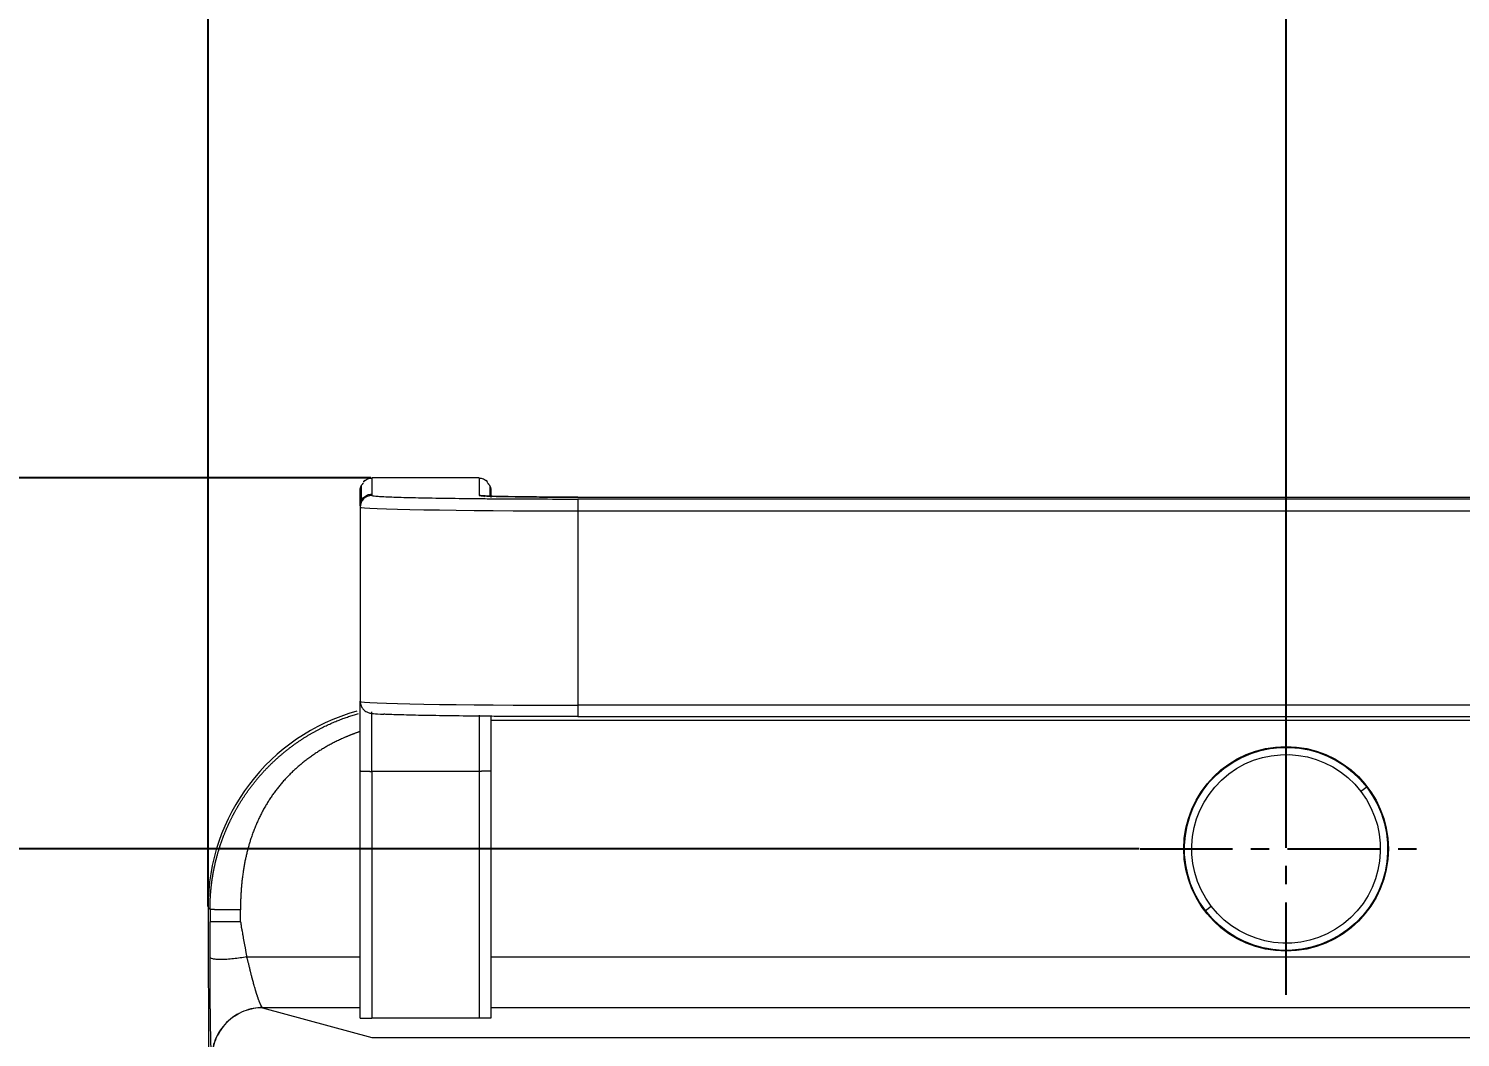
# Model space of a CAD drawing. Header units: millimetres. Extents: x 11618 to 13994, y -5897 to -2537.
# Drawn here: x 12061.7 to 12160.3, y -4691.2 to -4621.7 of the extents above; entities that cross this region are included whole.
import ezdxf

# ---------------------------------------------------------------- set-up
doc = ezdxf.new("R2010")
doc.units = ezdxf.units.MM
doc.linetypes.add('CENTERX2', pattern=[101.6, 63.5, -12.7, 12.7, -12.7])
doc.layers.add('CENTER', color=1, linetype='CENTERX2')
doc.layers.add('DIM', color=3, linetype='Continuous', lineweight=13)
doc.styles.get("Standard").update_dxf_attribs({"font": 'arial.ttf'})
doc.dimstyles.get("Standard").update_dxf_attribs({"dimtxt": 0.18, "dimasz": 0.18, "dimexe": 0.18, "dimexo": 0.0625, "dimgap": 0.09, "dimtad": 0, "dimtih": 1, "dimtoh": 1, "dimdec": 1, "dimdsep": 46, "dimtxsty": 'Standard', "dimcen": 0.09, "dimadec": 0, "dimazin": 0, "dimtfac": 1, "dimtdec": 1, "dimtofl": 0, "dimtmove": 0, "dimatfit": 3, "dimfxl": 1, "dimtolj": 1, "dimtzin": 0, "dimarcsym": 0})

# ---------------------------------------------------------------- blocks, each defined once
blk = doc.blocks.new('*D8')
at = {"layer": 'Defpoints', "color": 0, "transparency": 16777216}
for p in [(12588.605, -4523.682), (12074.032, -4682.274), (12588.605, -4682.274)]:
    blk.add_point(p, dxfattribs=at)
at = {"layer": 'DIM', "color": 0, "lineweight": -2, "transparency": 16777216}
for p, q in [((12074.032, -4682.212), (12074.032, -4523.502)), ((12588.605, -4682.212), (12588.605, -4523.502)), ((12092.032, -4523.682), (12257.188, -4523.682)), ((12570.605, -4523.682), (12306.884, -4523.682))]:
    blk.add_line(p, q, dxfattribs=at)
at = {"layer": 'DIM', "color": 0, "transparency": 16777216}
for points in [[(12092.032, -4520.682), (12092.032, -4526.682), (12074.032, -4523.682)], [(12570.605, -4520.682), (12570.605, -4526.682), (12588.605, -4523.682)]]:
    blk.add_solid(points, dxfattribs=at)
at = {"layer": 'DIM', "color": 0, "transparency": 16777216, "insert": (12282.036, -4523.682), "char_height": 18, "attachment_point": 5}
blk.add_mtext('\\A1;514', dxfattribs=at)
blk = doc.blocks.new('*D9')
at = {"layer": 'Defpoints', "color": 0, "transparency": 16777216}
for p in [(12074.032, -4580.017), (12074.032, -4678.241), (12148.318, -4678.241)]:
    blk.add_point(p, dxfattribs=at)
at = {"layer": 'DIM', "color": 0, "lineweight": -2, "transparency": 16777216}
for p, q in [((12074.032, -4580.017), (12056.032, -4580.017)), ((12074.032, -4678.179), (12074.032, -4579.837)), ((12130.318, -4580.017), (12092.032, -4580.017)), ((12148.318, -4678.179), (12148.318, -4579.837))]:
    blk.add_line(p, q, dxfattribs=at)
at = {"layer": 'DIM', "color": 0, "transparency": 16777216}
for points in [[(12092.032, -4577.017), (12092.032, -4583.017), (12074.032, -4580.017)], [(12130.318, -4577.017), (12130.318, -4583.017), (12148.318, -4580.017)]]:
    blk.add_solid(points, dxfattribs=at)
at = {"layer": 'DIM', "color": 0, "transparency": 16777216, "insert": (12027.66, -4580.017), "char_height": 18, "attachment_point": 5}
blk.add_mtext('\\A1;74.5', dxfattribs=at)
blk = doc.blocks.new('*D10')
at = {"layer": 'Defpoints', "color": 0, "transparency": 16777216}
for p in [(12514.318, -4580.017), (12148.318, -4678.241), (12514.318, -4678.241)]:
    blk.add_point(p, dxfattribs=at)
at = {"layer": 'DIM', "color": 0, "lineweight": -2, "transparency": 16777216}
for p, q in [((12148.318, -4678.179), (12148.318, -4579.837)), ((12166.318, -4580.017), (12256.075, -4580.017)), ((12496.318, -4580.017), (12305.819, -4580.017)), ((12514.318, -4678.179), (12514.318, -4579.837))]:
    blk.add_line(p, q, dxfattribs=at)
at = {"layer": 'DIM', "color": 0, "transparency": 16777216}
for points in [[(12166.318, -4577.017), (12166.318, -4583.017), (12148.318, -4580.017)], [(12496.318, -4577.017), (12496.318, -4583.017), (12514.318, -4580.017)]]:
    blk.add_solid(points, dxfattribs=at)
at = {"layer": 'DIM', "color": 0, "transparency": 16777216, "insert": (12280.947, -4580.017), "char_height": 18, "attachment_point": 5}
blk.add_mtext('\\A1;366', dxfattribs=at)
blk = doc.blocks.new('*D13')
at = {"layer": 'Defpoints', "color": 0, "transparency": 16777216}
for p in [(12138.268, -4678.241), (12022.827, -4821.241), (12138.268, -4821.241)]:
    blk.add_point(p, dxfattribs=at)
at = {"layer": 'DIM', "color": 0, "lineweight": -2, "transparency": 16777216}
for p, q in [((12138.206, -4678.241), (12022.647, -4678.241)), ((12022.827, -4696.241), (12022.827, -4735.545)), ((12022.827, -4803.241), (12022.827, -4763.938)), ((12138.206, -4821.241), (12022.647, -4821.241))]:
    blk.add_line(p, q, dxfattribs=at)
at = {"layer": 'DIM', "color": 0, "transparency": 16777216}
for points in [[(12019.827, -4696.241), (12025.827, -4696.241), (12022.827, -4678.241)], [(12019.827, -4803.241), (12025.827, -4803.241), (12022.827, -4821.241)]]:
    blk.add_solid(points, dxfattribs=at)
at = {"layer": 'DIM', "color": 0, "transparency": 16777216, "insert": (12022.827, -4749.741), "char_height": 18, "attachment_point": 5}
blk.add_mtext('\\A1;143', dxfattribs=at)
blk = doc.blocks.new('*D36')
at = {"layer": 'Defpoints', "color": 0, "transparency": 16777216}
for p in [(12085.318, -4652.66), (11956.753, -4831.241), (12099.352, -4831.241)]:
    blk.add_point(p, dxfattribs=at)
at = {"layer": 'DIM', "color": 0, "lineweight": -2, "transparency": 16777216}
for p, q in [((12085.256, -4652.66), (11956.573, -4652.66)), ((11956.753, -4670.66), (11956.753, -4727.76)), ((11956.753, -4813.241), (11956.753, -4756.141)), ((12099.29, -4831.241), (11956.573, -4831.241))]:
    blk.add_line(p, q, dxfattribs=at)
at = {"layer": 'DIM', "color": 0, "transparency": 16777216}
for points in [[(11953.753, -4670.66), (11959.753, -4670.66), (11956.753, -4652.66)], [(11953.753, -4813.241), (11959.753, -4813.241), (11956.753, -4831.241)]]:
    blk.add_solid(points, dxfattribs=at)
at = {"layer": 'DIM', "color": 0, "transparency": 16777216, "insert": (11956.753, -4741.95), "char_height": 18, "attachment_point": 5}
blk.add_mtext('\\A1;178.5', dxfattribs=at)

msp = doc.modelspace()

# ---------------------------------------------------------------- linework, layer by layer
at = {"linetype": 'Continuous', "lineweight": 18}
for p, q in [((12092.718, -4652.66), (12085.318, -4652.66)), ((12084.518, -4654.596), (12084.518, -4654.683)), ((12084.518, -4654.683), (12084.518, -4668.081)), ((12099.518, -4654.002), (12563.518, -4654.002)), ((12099.518, -4669.128), (12563.518, -4669.128)), ((12074.032, -4682.274), (12074.353, -4809.732)), ((12092.718, -4689.916), (12085.318, -4689.916)), ((12085.311, -4691.231), (12577.326, -4691.231))]:
    msp.add_line(p, q, dxfattribs=at)
at = {"linetype": 'Continuous', "lineweight": 13}
for p, q in [((12085.318, -4653.796), (12085.318, -4653.883)), ((12092.718, -4653.796), (12092.718, -4653.883)), ((12563.518, -4654.131), (12099.518, -4654.131)), ((12099.518, -4654.131), (12099.518, -4654.945)), ((12099.518, -4654.945), (12099.518, -4668.343)), ((12099.518, -4654.945), (12563.518, -4654.945)), ((12099.518, -4668.343), (12099.518, -4669.129)), ((12563.518, -4668.343), (12099.518, -4668.343)), ((12320.324, -4669.398), (12093.519, -4669.398)), ((12153.876, -4673.985), (12153.479, -4674.289)), ((12074.169, -4682.413), (12074.032, -4682.274)), ((12142.761, -4682.497), (12143.158, -4682.193)), ((12076.7, -4685.688), (12084.522, -4685.688)), ((12093.521, -4685.688), (12313.924, -4685.688)), ((12084.52, -4689.188), (12077.794, -4689.188)), ((12077.794, -4689.188), (12085.311, -4691.231)), ((12313.921, -4689.188), (12093.521, -4689.188))]:
    msp.add_line(p, q, dxfattribs=at)
at = {"linetype": 'Continuous', "lineweight": 18, "extrusion": (0, 0, -1)}
for radius, start, end in [(7, 322.55543, 142.55543), (7.05, 270, 90), (7.05, 90, 270), (7, 142.55543, 322.55543)]:
    msp.add_arc((-12148.318, -4678.241), radius, start, end, dxfattribs=at)
at = {"linetype": 'Continuous', "lineweight": 13, "extrusion": (0, 0, -1)}
for start, end in [(322.55543, 142.55543), (142.55543, 322.55543)]:
    msp.add_arc((-12148.318, -4678.241), 6.5, start, end, dxfattribs=at)
at = {"linetype": 'Continuous', "lineweight": 13}
for centre, major_axis, ratio, start_param, end_param in [((12085.318, -4654.683), (-0.8, 0), 0.999848, 4.712389, 6.283185), ((12099.518, -4654.683), (-15, 0), 0.017452, 0, 1.570796), ((12092.718, -4654.683), (0.8, 0), 0.999848, 1.080119, 1.570796), ((12099.518, -4653.883), (-6.8, 0), 0.017452, 0, 1.570796), ((12099.518, -4668.081), (15, 0), 0.017452, 3.141593, 4.712389)]:
    msp.add_ellipse(centre, major_axis=major_axis, ratio=ratio, start_param=start_param, end_param=end_param, dxfattribs=at)
at = {"linetype": 'Continuous', "lineweight": 18}
msp.add_ellipse((12088.034, -4682.243), major_axis=(9.863, -9.942), ratio=0.999698, start_param=2.630393, end_param=3.933367, dxfattribs=at)
for points, degree, knots in [([(12084.9, -4652.857), (12084.863, -4652.827), (12084.804, -4652.866), (12084.759, -4652.894), (12084.741, -4652.979)], 3, [0, 0, 0, 0, 0.56271, 1, 1, 1, 1]), ([(12085.318, -4652.709), (12085.214, -4652.71), (12085.063, -4652.74), (12084.873, -4652.841), (12084.789, -4652.911), (12084.749, -4652.952)], 3, [0, 0, 0, 0, 0.482443, 0.739098, 1, 1, 1, 1]), ([(12093.288, -4652.952), (12093.248, -4652.912), (12093.164, -4652.841), (12092.974, -4652.74), (12092.823, -4652.71), (12092.718, -4652.709)], 3, [0, 0, 0, 0, 0.2609, 0.517555, 1, 1, 1, 1]), ([(12093.296, -4652.98), (12093.278, -4652.894), (12093.233, -4652.866), (12093.174, -4652.827), (12093.138, -4652.857)], 3, [0, 0, 0, 0, 0.437656, 1, 1, 1, 1]), ([(12084.518, -4654.596), (12084.518, -4654.468), (12084.518, -4654.277), (12084.518, -4654.055), (12084.518, -4653.944), (12084.518, -4653.888), (12084.518, -4653.86), (12084.518, -4653.846), (12084.518, -4653.839), (12084.518, -4653.836), (12084.518, -4653.834), (12084.518, -4653.833), (12084.518, -4653.833), (12084.518, -4653.833), (12084.518, -4653.833), (12084.518, -4653.833), (12084.518, -4653.832), (12084.518, -4653.822), (12084.518, -4653.791), (12084.518, -4653.726), (12084.518, -4653.686), (12084.518, -4653.664), (12084.518, -4653.653), (12084.518, -4653.647), (12084.518, -4653.644), (12084.518, -4653.643), (12084.518, -4653.642), (12084.518, -4653.642), (12084.518, -4653.642), (12084.518, -4653.642), (12084.518, -4653.641), (12084.518, -4653.641), (12084.518, -4653.636), (12084.518, -4653.62), (12084.518, -4653.587), (12084.518, -4653.568), (12084.518, -4653.557), (12084.518, -4653.552), (12084.518, -4653.549), (12084.518, -4653.547), (12084.518, -4653.547), (12084.518, -4653.546), (12084.518, -4653.546), (12084.518, -4653.546), (12084.518, -4653.546), (12084.518, -4653.538), (12084.518, -4653.526), (12084.518, -4653.515), (12084.518, -4653.511)], 3, [0, 0, 0, 0, 0.35195, 0.527925, 0.615912, 0.659906, 0.681903, 0.692901, 0.698401, 0.70115, 0.702525, 0.703212, 0.703556, 0.703728, 0.703814, 0.703814, 0.7039, 0.7039, 0.791887, 0.835881, 0.857878, 0.868876, 0.874375, 0.877125, 0.8785, 0.879187, 0.879531, 0.879703, 0.879789, 0.879832, 0.879832, 0.879875, 0.879875, 0.923868, 0.945865, 0.956864, 0.962363, 0.965113, 0.966487, 0.967175, 0.967518, 0.96769, 0.967776, 0.967776, 0.967862, 0.967862, 0.989859, 1, 1, 1, 1]), ([(12084.573, -4653.247), (12084.573, -4653.301), (12084.573, -4653.396), (12084.573, -4653.519), (12084.573, -4653.614), (12084.573, -4653.696), (12084.573, -4653.776), (12084.573, -4653.856), (12084.573, -4653.937), (12084.573, -4654.033), (12084.573, -4654.156), (12084.573, -4654.251), (12084.573, -4654.304)], 3, [0, 0, 0, 0, 0.153019, 0.268642, 0.349318, 0.423693, 0.5, 0.576307, 0.650682, 0.731358, 0.846981, 1, 1, 1, 1]), ([(12093.464, -4653.936), (12093.464, -4653.936), (12093.464, -4653.909), (12093.464, -4653.856), (12093.464, -4653.776), (12093.464, -4653.696), (12093.464, -4653.614), (12093.464, -4653.519), (12093.464, -4653.396), (12093.464, -4653.301), (12093.464, -4653.247)], 3, [0, 0, 0, 0, 0.001232, 0.115394, 0.232522, 0.349649, 0.463811, 0.587646, 0.765122, 1, 1, 1, 1]), ([(12093.518, -4653.511), (12093.518, -4653.522), (12093.518, -4653.534), (12093.518, -4653.579), (12093.518, -4653.61), (12093.518, -4653.672), (12093.518, -4653.704), (12093.518, -4653.753), (12093.518, -4653.778), (12093.518, -4653.805), (12093.518, -4653.819), (12093.518, -4653.826), (12093.518, -4653.829), (12093.518, -4653.831), (12093.518, -4653.832), (12093.518, -4653.832), (12093.518, -4653.832), (12093.518, -4653.832), (12093.518, -4653.832), (12093.518, -4653.832), (12093.518, -4653.833), (12093.518, -4653.845), (12093.518, -4653.88), (12093.518, -4653.902), (12093.518, -4653.915), (12093.518, -4653.921), (12093.518, -4653.925), (12093.518, -4653.926), (12093.518, -4653.927), (12093.518, -4653.927), (12093.518, -4653.928), (12093.518, -4653.956), (12093.518, -4653.989), (12093.518, -4654.012), (12093.518, -4654.019), (12093.518, -4654.022), (12093.518, -4654.023), (12093.518, -4654.023), (12093.518, -4654.023), (12093.518, -4654.023), (12093.518, -4654.023), (12093.518, -4654.024), (12093.518, -4654.024), (12093.518, -4654.024), (12093.518, -4654.024)], 3, [0, 0, 0, 0, 0.068001, 0.068001, 0.254434, 0.254434, 0.440866, 0.440866, 0.534082, 0.58069, 0.603995, 0.615647, 0.621473, 0.624386, 0.625842, 0.62657, 0.626934, 0.627116, 0.627116, 0.627299, 0.627299, 0.720515, 0.767123, 0.790427, 0.802079, 0.807905, 0.810818, 0.812274, 0.813003, 0.813003, 0.813731, 0.813731, 0.906947, 0.953555, 0.976859, 0.988511, 0.994337, 0.99725, 0.998707, 0.999435, 0.999799, 0.999981, 0.999981, 1, 1, 1, 1]), ([(12085.318, -4653.883), (12085.318, -4653.891), (12085.341, -4653.899), (12085.433, -4653.916), (12085.503, -4653.924), (12085.686, -4653.94), (12085.799, -4653.947), (12086.07, -4653.963), (12086.228, -4653.971), (12086.584, -4653.986), (12086.783, -4653.993), (12087.22, -4654.007), (12087.46, -4654.014), (12088.233, -4654.034), (12088.821, -4654.047), (12090.135, -4654.07), (12090.847, -4654.08), (12092.007, -4654.093), (12092.404, -4654.098), (12093.221, -4654.105), (12093.638, -4654.109), (12095.798, -4654.124), (12097.614, -4654.131), (12099.518, -4654.131)], 3, [0, 0, 0, 0, 0.0625, 0.0625, 0.125, 0.125, 0.1875, 0.1875, 0.25, 0.25, 0.3125, 0.3125, 0.375, 0.375, 0.5, 0.5, 0.625, 0.625, 0.6875, 0.6875, 0.75, 0.75, 1, 1, 1, 1]), ([(12093.118, -4653.919), (12093.037, -4653.916), (12092.925, -4653.911), (12092.883, -4653.906), (12092.88, -4653.905)], 3, [0, 0, 0, 0, 0.536818, 1, 1, 1, 1]), ([(12099.518, -4654.002), (12099.148, -4654.002), (12098.088, -4654), (12096.366, -4653.99), (12094.651, -4653.968), (12093.544, -4653.942), (12093.205, -4653.925), (12093.118, -4653.919)], 3, [0, 0, 0, 0, 0.127599, 0.372868, 0.618674, 0.863843, 1, 1, 1, 1]), ([(12084.518, -4672.868), (12084.518, -4672.172), (12084.518, -4671.569), (12084.518, -4670.972), (12084.518, -4670.425), (12084.518, -4669.906), (12084.518, -4669.439), (12084.518, -4668.99), (12084.518, -4668.303), (12084.518, -4668.057)], 2, [0, 0, 0, 0.206111, 0.206111, 0.412222, 0.412222, 0.618334, 0.618334, 0.824445, 1, 1, 1]), ([(12084.518, -4668.081), (12084.521, -4668.19), (12084.555, -4668.37), (12084.689, -4668.594), (12084.839, -4668.732), (12084.974, -4668.811), (12085.089, -4668.856), (12085.216, -4668.89), (12085.428, -4668.92), (12085.658, -4668.943), (12086.068, -4668.96), (12086.157, -4668.963)], 3, [0, 0, 0, 0, 0.058724, 0.106791, 0.148837, 0.187846, 0.230381, 0.295584, 0.447895, 0.888077, 1, 1, 1, 1]), ([(12074.169, -4682.413), (12074.169, -4682.393), (12074.169, -4682.352), (12074.169, -4682.291), (12074.17, -4682.229), (12074.171, -4682.168), (12074.172, -4682.107), (12074.173, -4682.045), (12074.175, -4681.984), (12074.177, -4681.922), (12074.179, -4681.86), (12074.181, -4681.798), (12074.184, -4681.737), (12074.187, -4681.675), (12074.19, -4681.613), (12074.194, -4681.55), (12074.198, -4681.488), (12074.202, -4681.426), (12074.206, -4681.363), (12074.211, -4681.301), (12074.216, -4681.239), (12074.221, -4681.176), (12074.227, -4681.113), (12074.233, -4681.051), (12074.239, -4680.988), (12074.245, -4680.925), (12074.252, -4680.862), (12074.259, -4680.799), (12074.266, -4680.736), (12074.274, -4680.673), (12074.282, -4680.61), (12074.29, -4680.547), (12074.299, -4680.483), (12074.307, -4680.42), (12074.317, -4680.357), (12074.326, -4680.293), (12074.336, -4680.23), (12074.346, -4680.166), (12074.356, -4680.103), (12074.367, -4680.039), (12074.378, -4679.976), (12074.389, -4679.912), (12074.401, -4679.848), (12074.413, -4679.784), (12074.425, -4679.721), (12074.437, -4679.657), (12074.45, -4679.593), (12074.463, -4679.529), (12074.477, -4679.465), (12074.491, -4679.401), (12074.505, -4679.337), (12074.519, -4679.273), (12074.534, -4679.209), (12074.549, -4679.145), (12074.565, -4679.081), (12074.58, -4679.017), (12074.596, -4678.953), (12074.613, -4678.889), (12074.63, -4678.825), (12074.647, -4678.761), (12074.664, -4678.697), (12074.682, -4678.633), (12074.7, -4678.568), (12074.718, -4678.504), (12074.737, -4678.44), (12074.756, -4678.376), (12074.775, -4678.312), (12074.795, -4678.248), (12074.815, -4678.184), (12074.835, -4678.12), (12074.856, -4678.055), (12074.877, -4677.991), (12074.899, -4677.927), (12074.92, -4677.863), (12074.942, -4677.799), (12074.965, -4677.735), (12074.988, -4677.671), (12075.011, -4677.607), (12075.034, -4677.543), (12075.058, -4677.479), (12075.082, -4677.415), (12075.106, -4677.352), (12075.131, -4677.288), (12075.156, -4677.224), (12075.182, -4677.16), (12075.208, -4677.097), (12075.234, -4677.033), (12075.261, -4676.969), (12075.288, -4676.906), (12075.315, -4676.842), (12075.342, -4676.779), (12075.37, -4676.715), (12075.399, -4676.652), (12075.427, -4676.589), (12075.457, -4676.525), (12075.486, -4676.462), (12075.516, -4676.399), (12075.546, -4676.336), (12075.576, -4676.273), (12075.607, -4676.21), (12075.638, -4676.147), (12075.67, -4676.084), (12075.702, -4676.022), (12075.734, -4675.959), (12075.766, -4675.896), (12075.799, -4675.834), (12075.833, -4675.772), (12075.866, -4675.709), (12075.901, -4675.647), (12075.935, -4675.585), (12075.97, -4675.523), (12076.005, -4675.461), (12076.04, -4675.399), (12076.076, -4675.337), (12076.112, -4675.276), (12076.149, -4675.214), (12076.186, -4675.153), (12076.223, -4675.092), (12076.261, -4675.03), (12076.299, -4674.969), (12076.337, -4674.908), (12076.376, -4674.848), (12076.415, -4674.787), (12076.455, -4674.726), (12076.495, -4674.666), (12076.535, -4674.605), (12076.575, -4674.545), (12076.616, -4674.485), (12076.658, -4674.425), (12076.699, -4674.365), (12076.741, -4674.306), (12076.784, -4674.246), (12076.827, -4674.187), (12076.87, -4674.128), (12076.913, -4674.069), (12076.957, -4674.01), (12077.001, -4673.951), (12077.046, -4673.893), (12077.091, -4673.834), (12077.136, -4673.776), (12077.182, -4673.718), (12077.228, -4673.66), (12077.275, -4673.602), (12077.321, -4673.545), (12077.368, -4673.487), (12077.416, -4673.43), (12077.464, -4673.373), (12077.512, -4673.316), (12077.561, -4673.259), (12077.61, -4673.203), (12077.659, -4673.147), (12077.709, -4673.091), (12077.759, -4673.035), (12077.809, -4672.979), (12077.86, -4672.923), (12077.911, -4672.868), (12077.963, -4672.813), (12078.015, -4672.758), (12078.067, -4672.704), (12078.12, -4672.649), (12078.173, -4672.595), (12078.226, -4672.541), (12078.316, -4672.451), (12078.442, -4672.327), (12078.606, -4672.171), (12078.772, -4672.019), (12078.938, -4671.871), (12079.106, -4671.727), (12079.274, -4671.587), (12079.443, -4671.45), (12079.612, -4671.318), (12079.782, -4671.189), (12079.952, -4671.063), (12080.123, -4670.942), (12080.294, -4670.824), (12080.465, -4670.709), (12080.636, -4670.599), (12080.807, -4670.491), (12080.978, -4670.388), (12081.149, -4670.287), (12081.319, -4670.19), (12081.489, -4670.096), (12081.659, -4670.006), (12081.828, -4669.918), (12081.997, -4669.834), (12082.165, -4669.753), (12082.332, -4669.675), (12082.499, -4669.6), (12082.665, -4669.528), (12082.83, -4669.458), (12082.994, -4669.392), (12083.157, -4669.328), (12083.32, -4669.267), (12083.481, -4669.209), (12083.641, -4669.153), (12083.8, -4669.1), (12083.957, -4669.049), (12084.114, -4669.001), (12084.261, -4668.957), (12084.355, -4668.93), (12084.398, -4668.918)], 3, [0, 0, 0, 0, 0.003351, 0.006708, 0.010069, 0.013436, 0.016808, 0.020184, 0.023567, 0.026954, 0.030346, 0.033743, 0.037146, 0.040554, 0.043966, 0.047384, 0.050807, 0.054236, 0.057669, 0.061107, 0.064551, 0.068, 0.071454, 0.074913, 0.078377, 0.081846, 0.085321, 0.088801, 0.092285, 0.095775, 0.099271, 0.102771, 0.106276, 0.109787, 0.113302, 0.116823, 0.120349, 0.123881, 0.127417, 0.130958, 0.134505, 0.138057, 0.141614, 0.145176, 0.148743, 0.152316, 0.155894, 0.159476, 0.163064, 0.166658, 0.170256, 0.173859, 0.177468, 0.181082, 0.184701, 0.188325, 0.191955, 0.195589, 0.199229, 0.202874, 0.206524, 0.210179, 0.21384, 0.217505, 0.221176, 0.224852, 0.228533, 0.23222, 0.235911, 0.239608, 0.24331, 0.247017, 0.250729, 0.254447, 0.258169, 0.261897, 0.26563, 0.269369, 0.273112, 0.276861, 0.280615, 0.284374, 0.288138, 0.291907, 0.295682, 0.299462, 0.303247, 0.307037, 0.310833, 0.314633, 0.318439, 0.32225, 0.326066, 0.329888, 0.333715, 0.337546, 0.341384, 0.345226, 0.349073, 0.352926, 0.356784, 0.360647, 0.364516, 0.368389, 0.372268, 0.376152, 0.380041, 0.383936, 0.387835, 0.39174, 0.39565, 0.399566, 0.403486, 0.407412, 0.411343, 0.415279, 0.419221, 0.423167, 0.427119, 0.431076, 0.435039, 0.439006, 0.442979, 0.446957, 0.45094, 0.454929, 0.458922, 0.462921, 0.466926, 0.470935, 0.47495, 0.478969, 0.482995, 0.487025, 0.49106, 0.495101, 0.499147, 0.503199, 0.507255, 0.511317, 0.515384, 0.519456, 0.523534, 0.527616, 0.531704, 0.535797, 0.539896, 0.544, 0.548109, 0.552223, 0.556342, 0.560467, 0.564597, 0.568732, 0.572872, 0.577018, 0.581169, 0.585325, 0.589487, 0.593653, 0.597825, 0.602002, 0.606185, 0.618763, 0.631235, 0.643602, 0.655864, 0.668021, 0.680073, 0.692019, 0.70386, 0.715596, 0.727226, 0.738751, 0.750171, 0.761486, 0.772696, 0.7838, 0.794799, 0.805692, 0.816481, 0.827164, 0.837742, 0.848215, 0.858582, 0.868845, 0.879002, 0.889054, 0.899, 0.908842, 0.918578, 0.928209, 0.937734, 0.947155, 0.95647, 0.965681, 0.974785, 0.983785, 0.99268, 1, 1, 1, 1]), ([(12099.518, -4669.128), (12098.566, -4669.128), (12097.171, -4669.126), (12095.601, -4669.119), (12094.941, -4669.115), (12094.503, -4669.113), (12094.285, -4669.111), (12093.64, -4669.106), (12093.221, -4669.103), (12092.405, -4669.095), (12092.006, -4669.091), (12090.85, -4669.078), (12090.135, -4669.067), (12089.149, -4669.05), (12088.838, -4669.044), (12088.251, -4669.032), (12087.976, -4669.025), (12087.2, -4669.005), (12086.764, -4668.991), (12086.315, -4668.972), (12086.23, -4668.968), (12086.151, -4668.964)], 3, [0, 0, 0, 0, 0.159914, 0.23987, 0.279849, 0.279849, 0.319827, 0.319827, 0.399784, 0.399784, 0.479741, 0.479741, 0.639655, 0.639655, 0.719611, 0.719611, 0.799568, 0.799568, 0.959482, 0.959482, 1, 1, 1, 1]), ([(12093.518, -4669.049), (12093.518, -4669.248), (12093.518, -4669.466), (12093.518, -4669.935), (12093.518, -4670.449), (12093.518, -4670.98), (12093.518, -4671.583), (12093.518, -4672.177), (12093.518, -4672.868)], 2, [0, 0, 0, 0.138086, 0.138086, 0.42539, 0.42539, 0.712695, 0.712695, 1, 1, 1]), ([(12084.502, -4670.156), (12083.953, -4670.345), (12083.429, -4670.575), (12082.273, -4671.082), (12081.278, -4671.768), (12080.24, -4672.484), (12079.416, -4673.369), (12077.758, -4675.149), (12076.967, -4677.595), (12076.262, -4679.774), (12076.269, -4682.449)], 2, [0, 0, 0, 0.072965, 0.072965, 0.227471, 0.227471, 0.381977, 0.381977, 0.690988, 0.690988, 1, 1, 1]), ([(12084.518, -4689.902), (12084.518, -4684.224), (12084.518, -4681.385), (12084.518, -4680.278), (12084.518, -4677.127), (12084.518, -4675.432), (12084.518, -4674.997), (12084.518, -4674.257), (12084.518, -4673.933), (12084.518, -4673.58), (12084.518, -4673.4), (12084.518, -4673.222), (12084.518, -4673.046), (12084.518, -4672.868)], 2, [0, 0, 0, 0.5, 0.5, 0.75, 0.75, 0.875, 0.875, 0.9375, 0.9375, 0.96875, 0.96875, 0.984375, 1, 1, 1]), ([(12093.518, -4672.868), (12093.518, -4672.873), (12093.518, -4672.91), (12093.518, -4673.005), (12093.518, -4673.065), (12093.518, -4673.099), (12093.518, -4673.116), (12093.518, -4673.124), (12093.518, -4673.129), (12093.518, -4673.134), (12093.518, -4673.159), (12093.518, -4673.212), (12093.518, -4673.298), (12093.518, -4673.347), (12093.518, -4673.373), (12093.518, -4673.385), (12093.518, -4673.393), (12093.518, -4673.398), (12093.518, -4673.489), (12093.518, -4673.622), (12093.518, -4673.778), (12093.518, -4673.855), (12093.518, -4673.894), (12093.518, -4673.913), (12093.518, -4673.923), (12093.518, -4673.927), (12093.518, -4673.93), (12093.518, -4673.933), (12093.518, -4673.935), (12093.518, -4674.069), (12093.518, -4674.456), (12093.518, -4674.708), (12093.518, -4674.848), (12093.518, -4674.921), (12093.518, -4674.959), (12093.518, -4674.975), (12093.518, -4674.986), (12093.518, -4674.993), (12093.518, -4675.559), (12093.518, -4676.247), (12093.518, -4676.777), (12093.518, -4676.975), (12093.518, -4677.056), (12093.518, -4677.093), (12093.518, -4677.11), (12093.518, -4677.118), (12093.518, -4677.123), (12093.518, -4677.124), (12093.518, -4677.125), (12093.518, -4677.124), (12093.518, -4678.369), (12093.518, -4679.833), (12093.518, -4680.842), (12093.518, -4681.172), (12093.518, -4681.293), (12093.518, -4681.343), (12093.518, -4681.365), (12093.518, -4681.375), (12093.518, -4681.38), (12093.518, -4681.382), (12093.518, -4681.384), (12093.518, -4681.382), (12093.518, -4684.224), (12093.518, -4687.063), (12093.518, -4689.902)], 3, [0, 0, 0, 0, 0.007813, 0.011719, 0.013672, 0.014648, 0.015137, 0.015381, 0.015381, 0.015625, 0.015625, 0.023438, 0.027344, 0.029297, 0.030273, 0.030762, 0.030762, 0.03125, 0.03125, 0.046875, 0.054688, 0.058594, 0.060547, 0.061523, 0.062012, 0.062256, 0.062256, 0.0625, 0.0625, 0.09375, 0.109375, 0.117188, 0.121094, 0.123047, 0.124023, 0.124512, 0.124512, 0.125, 0.125, 0.1875, 0.21875, 0.234375, 0.242188, 0.246094, 0.248047, 0.249023, 0.249512, 0.249756, 0.249756, 0.25, 0.25, 0.375, 0.4375, 0.46875, 0.484375, 0.492188, 0.496094, 0.498047, 0.499023, 0.499512, 0.499512, 0.5, 0.5, 1, 1, 1, 1]), ([(12076.269, -4682.449), (12076.262, -4682.449), (12076.247, -4682.449), (12076.224, -4682.449), (12076.202, -4682.449), (12076.179, -4682.449), (12076.156, -4682.449), (12076.133, -4682.449), (12076.109, -4682.449), (12076.086, -4682.449), (12076.062, -4682.449), (12076.037, -4682.449), (12076.013, -4682.449), (12075.988, -4682.448), (12075.964, -4682.448), (12075.939, -4682.448), (12075.913, -4682.448), (12075.888, -4682.448), (12075.862, -4682.448), (12075.837, -4682.448), (12075.811, -4682.448), (12075.785, -4682.448), (12075.758, -4682.447), (12075.732, -4682.447), (12075.705, -4682.447), (12075.678, -4682.447), (12075.651, -4682.447), (12075.624, -4682.446), (12075.597, -4682.446), (12075.57, -4682.446), (12075.543, -4682.446), (12075.515, -4682.446), (12075.488, -4682.445), (12075.46, -4682.445), (12075.432, -4682.445), (12075.405, -4682.445), (12075.377, -4682.444), (12075.349, -4682.444), (12075.321, -4682.444), (12075.293, -4682.444), (12075.265, -4682.443), (12075.238, -4682.443), (12075.21, -4682.443), (12075.182, -4682.442), (12075.154, -4682.442), (12075.126, -4682.442), (12075.099, -4682.441), (12075.071, -4682.441), (12075.044, -4682.441), (12075.016, -4682.44), (12074.989, -4682.44), (12074.962, -4682.44), (12074.935, -4682.439), (12074.908, -4682.439), (12074.882, -4682.439), (12074.856, -4682.438), (12074.829, -4682.438), (12074.804, -4682.437), (12074.778, -4682.437), (12074.752, -4682.436), (12074.727, -4682.436), (12074.703, -4682.436), (12074.678, -4682.435), (12074.654, -4682.435), (12074.63, -4682.434), (12074.607, -4682.434), (12074.584, -4682.433), (12074.561, -4682.433), (12074.539, -4682.432), (12074.517, -4682.432), (12074.496, -4682.431), (12074.475, -4682.43), (12074.455, -4682.43), (12074.435, -4682.429), (12074.416, -4682.429), (12074.397, -4682.428), (12074.379, -4682.428), (12074.361, -4682.427), (12074.345, -4682.426), (12074.328, -4682.426), (12074.313, -4682.425), (12074.298, -4682.424), (12074.284, -4682.424), (12074.27, -4682.423), (12074.258, -4682.423), (12074.246, -4682.422), (12074.235, -4682.421), (12074.224, -4682.42), (12074.215, -4682.42), (12074.206, -4682.419), (12074.198, -4682.418), (12074.191, -4682.418), (12074.185, -4682.417), (12074.18, -4682.416), (12074.176, -4682.415), (12074.173, -4682.415), (12074.17, -4682.414), (12074.169, -4682.413), (12074.169, -4682.413)], 3, [0, 0, 0, 0, 0.006758, 0.013592, 0.020504, 0.027493, 0.034559, 0.041701, 0.048921, 0.056218, 0.063592, 0.071043, 0.078571, 0.086176, 0.093858, 0.101617, 0.109453, 0.117366, 0.125356, 0.133423, 0.141567, 0.149788, 0.158086, 0.166461, 0.174914, 0.183443, 0.192049, 0.200733, 0.209493, 0.21833, 0.227245, 0.236236, 0.245305, 0.25445, 0.263673, 0.272972, 0.282349, 0.291803, 0.301333, 0.310941, 0.320626, 0.330388, 0.340227, 0.350142, 0.360135, 0.370205, 0.380352, 0.390576, 0.400877, 0.411255, 0.42171, 0.432243, 0.442852, 0.453538, 0.464301, 0.475142, 0.486059, 0.497053, 0.508125, 0.519273, 0.530499, 0.541801, 0.553181, 0.564637, 0.576171, 0.587782, 0.599469, 0.611234, 0.623076, 0.634995, 0.646991, 0.659064, 0.671214, 0.683441, 0.695745, 0.708126, 0.720584, 0.733119, 0.745731, 0.75842, 0.771187, 0.78403, 0.79695, 0.809948, 0.823022, 0.836173, 0.849402, 0.862707, 0.87609, 0.88955, 0.903086, 0.9167, 0.930391, 0.944158, 0.958003, 0.971925, 0.985924, 1, 1, 1, 1]), ([(12074.17, -4685.694), (12074.17, -4685.412), (12074.17, -4685.177), (12074.17, -4684.944), (12074.171, -4684.903), (12074.171, -4684.814), (12074.171, -4684.72), (12074.171, -4684.59), (12074.171, -4684.492), (12074.171, -4684.442), (12074.171, -4684.419), (12074.171, -4684.405), (12074.171, -4684.398), (12074.171, -4684.252), (12074.171, -4684.079), (12074.171, -4683.936), (12074.171, -4683.888), (12074.171, -4683.859), (12074.171, -4683.847), (12074.171, -4683.808), (12074.171, -4683.753), (12074.171, -4683.678), (12074.171, -4683.622), (12074.171, -4683.59), (12074.171, -4683.438), (12074.171, -4683.343), (12074.171, -4683.275)], 3, [0, 0, 0, 0, 0.25, 0.25, 0.3125, 0.3125, 0.375, 0.4375, 0.46875, 0.484375, 0.492188, 0.492188, 0.5, 0.5, 0.625, 0.6875, 0.71875, 0.71875, 0.75, 0.75, 0.8125, 0.84375, 0.84375, 0.875, 0.875, 1, 1, 1, 1]), ([(12076.272, -4683.27), (12076.266, -4683.27), (12076.251, -4683.27), (12076.224, -4683.271), (12076.188, -4683.271), (12076.144, -4683.271), (12076.091, -4683.272), (12076.029, -4683.272), (12075.958, -4683.273), (12075.878, -4683.274), (12075.789, -4683.275), (12075.691, -4683.276), (12075.584, -4683.276), (12075.475, -4683.277), (12075.368, -4683.278), (12075.266, -4683.278), (12075.166, -4683.279), (12075.068, -4683.279), (12074.974, -4683.279), (12074.884, -4683.278), (12074.817, -4683.278), (12074.767, -4683.277), (12074.728, -4683.277), (12074.678, -4683.277), (12074.619, -4683.278), (12074.552, -4683.278), (12074.481, -4683.278), (12074.409, -4683.278), (12074.35, -4683.277), (12074.307, -4683.277), (12074.276, -4683.277), (12074.251, -4683.276), (12074.231, -4683.276), (12074.214, -4683.276), (12074.201, -4683.276), (12074.191, -4683.276), (12074.184, -4683.275), (12074.178, -4683.275), (12074.175, -4683.275), (12074.172, -4683.275), (12074.172, -4683.275), (12074.171, -4683.275)], 3, [0, 0, 0, 0, 0.005667, 0.013914, 0.024779, 0.038313, 0.054573, 0.073629, 0.095555, 0.120438, 0.148366, 0.179417, 0.213663, 0.251176, 0.286061, 0.321263, 0.356729, 0.392415, 0.428268, 0.464227, 0.500235, 0.51191, 0.529249, 0.55224, 0.580848, 0.615003, 0.654585, 0.699417, 0.749239, 0.778718, 0.806547, 0.832749, 0.857347, 0.880367, 0.901835, 0.921787, 0.94026, 0.957286, 0.972898, 0.987126, 1, 1, 1, 1]), ([(12076.272, -4683.27), (12076.286, -4683.372), (12076.307, -4683.519), (12076.332, -4683.679), (12076.345, -4683.757), (12076.352, -4683.795), (12076.355, -4683.814), (12076.357, -4683.822), (12076.358, -4683.827), (12076.358, -4683.831), (12076.367, -4683.879), (12076.386, -4683.983), (12076.419, -4684.165), (12076.439, -4684.271), (12076.45, -4684.328), (12076.454, -4684.353), (12076.457, -4684.37), (12076.459, -4684.376), (12076.588, -4685.07), (12076.668, -4685.504), (12076.7, -4685.688)], 3, [0, 0, 0, 0, 0.125, 0.1875, 0.21875, 0.234375, 0.242187, 0.246094, 0.246094, 0.25, 0.25, 0.375, 0.4375, 0.46875, 0.484375, 0.492187, 0.492187, 0.5, 0.5, 1, 1, 1, 1]), ([(12076.7, -4685.688), (12076.555, -4685.714), (12076.251, -4685.762), (12075.782, -4685.821), (12075.327, -4685.86), (12074.918, -4685.874), (12074.583, -4685.861), (12074.343, -4685.824), (12074.204, -4685.767), (12074.173, -4685.719), (12074.17, -4685.694)], 3, [0, 0, 0, 0, 0.124974, 0.250106, 0.375238, 0.50037, 0.625502, 0.750633, 0.875765, 1, 1, 1, 1]), ([(12077.778, -4689.18), (12077.573, -4689.181), (12077.147, -4689.219), (12076.49, -4689.407), (12075.856, -4689.734), (12075.29, -4690.193), (12074.832, -4690.759), (12074.506, -4691.391), (12074.321, -4692.044), (12074.284, -4692.468), (12074.284, -4692.672)], 3, [0, 0, 0, 0, 0.124945, 0.250048, 0.375152, 0.500255, 0.625358, 0.750462, 0.875565, 1, 1, 1, 1]), ([(12084.518, -4689.902), (12084.518, -4689.904), (12084.552, -4689.907), (12084.733, -4689.912), (12085.019, -4689.915), (12085.224, -4689.916), (12085.318, -4689.916)], 3, [0, 0, 0, 0, 0.245699, 0.497133, 0.748566, 1, 1, 1, 1]), ([(12093.518, -4689.902), (12093.518, -4689.905), (12093.399, -4689.911), (12093.017, -4689.915), (12092.813, -4689.916), (12092.718, -4689.916)], 3, [0, 0, 0, 0, 0.497772, 0.748886, 1, 1, 1, 1])]:
    msp.add_open_spline(points, degree=degree, knots=knots, dxfattribs=at)
at = {"linetype": 'Continuous', "lineweight": 13}
for points, degree in [([(12085.318, -4652.66), (12085.318, -4653.796)], 1), ([(12085.318, -4672.903), (12085.318, -4689.916)], 1), ([(12092.718, -4672.903), (12085.318, -4672.903)], 1), ([(12074.169, -4682.413), (12074.17, -4682.7), (12074.171, -4682.988), (12074.171, -4683.275)], 3), ([(12076.272, -4683.27), (12076.271, -4682.996), (12076.27, -4682.723), (12076.269, -4682.449)], 3)]:
    msp.add_open_spline(points, degree=degree, dxfattribs=at)
for points, degree, knots in [([(12092.718, -4652.659), (12092.718, -4652.66), (12092.718, -4652.663), (12092.718, -4652.672), (12092.718, -4652.687), (12092.718, -4652.701), (12092.718, -4652.732), (12092.718, -4652.776), (12092.718, -4652.897), (12092.718, -4653.076), (12092.718, -4653.396), (12092.718, -4653.636), (12092.718, -4653.796)], 3, [0, 0, 0, 0, 0.003853, 0.01045, 0.023644, 0.036838, 0.050032, 0.102808, 0.155584, 0.366688, 0.577792, 1, 1, 1, 1]), ([(12084.518, -4654.596), (12084.518, -4654.503), (12084.552, -4654.301), (12084.733, -4654.016), (12085.019, -4653.83), (12085.224, -4653.796), (12085.318, -4653.796)], 3, [0, 0, 0, 0, 0.245521, 0.497014, 0.748507, 1, 1, 1, 1]), ([(12085.318, -4672.903), (12085.318, -4672.74), (12085.318, -4671.945), (12085.318, -4670.557), (12085.318, -4669.392), (12085.318, -4668.901), (12085.318, -4668.794)], 3, [0, 0, 0, 0, 0.100538, 0.489853, 0.879169, 1, 1, 1, 1]), ([(12092.718, -4669.032), (12092.718, -4669.068), (12092.718, -4669.501), (12092.718, -4670.557), (12092.718, -4671.945), (12092.718, -4672.74), (12092.718, -4672.903)], 3, [0, 0, 0, 0, 0.039735, 0.464961, 0.890188, 1, 1, 1, 1]), ([(12084.518, -4672.868), (12084.518, -4672.868), (12084.518, -4672.868), (12084.519, -4672.869), (12084.519, -4672.869), (12084.52, -4672.869), (12084.521, -4672.87), (12084.522, -4672.87), (12084.523, -4672.87), (12084.524, -4672.871), (12084.526, -4672.871), (12084.528, -4672.871), (12084.53, -4672.871), (12084.532, -4672.872), (12084.534, -4672.872), (12084.537, -4672.872), (12084.54, -4672.873), (12084.542, -4672.873), (12084.545, -4672.873), (12084.548, -4672.873), (12084.552, -4672.874), (12084.555, -4672.874), (12084.558, -4672.874), (12084.562, -4672.874), (12084.565, -4672.875), (12084.569, -4672.875), (12084.573, -4672.875), (12084.577, -4672.875), (12084.581, -4672.876), (12084.585, -4672.876), (12084.589, -4672.876), (12084.593, -4672.876), (12084.597, -4672.876), (12084.602, -4672.877), (12084.606, -4672.877), (12084.61, -4672.877), (12084.614, -4672.877), (12084.619, -4672.877), (12084.623, -4672.878), (12084.627, -4672.878), (12084.632, -4672.878), (12084.636, -4672.878), (12084.64, -4672.878), (12084.644, -4672.878), (12084.649, -4672.879), (12084.653, -4672.879), (12084.657, -4672.879), (12084.661, -4672.879), (12084.665, -4672.879), (12084.669, -4672.879), (12084.673, -4672.879), (12084.677, -4672.88), (12084.681, -4672.88), (12084.684, -4672.88), (12084.688, -4672.88), (12084.692, -4672.88), (12084.695, -4672.88), (12084.698, -4672.88), (12084.702, -4672.88), (12084.705, -4672.88), (12084.708, -4672.881), (12084.711, -4672.881), (12084.714, -4672.881), (12084.717, -4672.881), (12084.72, -4672.881), (12084.722, -4672.881), (12084.725, -4672.881), (12084.727, -4672.881), (12084.73, -4672.881), (12084.732, -4672.881), (12084.734, -4672.881), (12084.736, -4672.881), (12084.738, -4672.881), (12084.739, -4672.881), (12084.741, -4672.881), (12084.742, -4672.881), (12084.744, -4672.881), (12084.745, -4672.881), (12084.746, -4672.882), (12084.747, -4672.882), (12084.748, -4672.882), (12084.749, -4672.882), (12084.749, -4672.882), (12084.75, -4672.882), (12084.75, -4672.882), (12084.75, -4672.882), (12084.76, -4672.882), (12084.779, -4672.882), (12084.809, -4672.882), (12084.84, -4672.882), (12084.868, -4672.882), (12084.892, -4672.882), (12084.913, -4672.882), (12084.935, -4672.882), (12084.959, -4672.883), (12084.985, -4672.884), (12085.01, -4672.885), (12085.038, -4672.887), (12085.072, -4672.889), (12085.114, -4672.892), (12085.154, -4672.895), (12085.189, -4672.897), (12085.215, -4672.899), (12085.242, -4672.9), (12085.268, -4672.901), (12085.293, -4672.902), (12085.31, -4672.903), (12085.318, -4672.903)], 3, [0, 0, 0, 0, 0.010533, 0.021017, 0.031448, 0.041821, 0.052132, 0.062376, 0.072549, 0.082649, 0.092671, 0.102612, 0.112469, 0.12224, 0.13192, 0.141508, 0.151002, 0.160399, 0.169697, 0.178893, 0.187987, 0.196976, 0.205859, 0.214634, 0.2233, 0.231855, 0.240298, 0.248628, 0.256842, 0.264938, 0.272915, 0.28077, 0.288501, 0.296108, 0.303588, 0.310939, 0.318161, 0.325252, 0.33221, 0.339036, 0.345726, 0.352282, 0.358701, 0.364982, 0.371126, 0.37713, 0.382995, 0.38872, 0.394304, 0.399747, 0.405049, 0.410208, 0.415225, 0.420098, 0.424829, 0.429416, 0.433859, 0.438158, 0.442313, 0.446324, 0.45019, 0.453911, 0.457487, 0.460919, 0.464205, 0.467347, 0.470343, 0.473194, 0.475899, 0.478459, 0.480874, 0.483143, 0.485267, 0.487245, 0.489078, 0.490765, 0.492307, 0.493703, 0.494954, 0.496059, 0.497018, 0.497832, 0.498501, 0.499023, 0.499401, 0.499632, 0.499718, 0.531046, 0.562354, 0.593608, 0.624775, 0.64321, 0.662651, 0.683077, 0.704463, 0.726779, 0.749989, 0.771024, 0.799046, 0.833828, 0.875065, 0.896881, 0.918308, 0.93934, 0.959971, 0.980194, 1, 1, 1, 1]), ([(12093.518, -4672.868), (12093.518, -4672.868), (12093.518, -4672.869), (12093.518, -4672.869), (12093.514, -4672.87), (12093.506, -4672.872), (12093.489, -4672.874), (12093.462, -4672.876), (12093.424, -4672.878), (12093.381, -4672.88), (12093.335, -4672.881), (12093.289, -4672.882), (12093.244, -4672.882), (12093.202, -4672.882), (12093.162, -4672.883), (12093.124, -4672.883), (12093.091, -4672.884), (12093.061, -4672.884), (12093.036, -4672.885), (12093.012, -4672.886), (12092.979, -4672.888), (12092.929, -4672.892), (12092.879, -4672.895), (12092.836, -4672.898), (12092.809, -4672.9), (12092.783, -4672.901), (12092.76, -4672.902), (12092.738, -4672.903), (12092.725, -4672.903), (12092.718, -4672.903)], 3, [0, 0, 0, 0, 0.009463, 0.030418, 0.063364, 0.108975, 0.16796, 0.24088, 0.315098, 0.383104, 0.444458, 0.498967, 0.546427, 0.589762, 0.628841, 0.663589, 0.693981, 0.720037, 0.741804, 0.759349, 0.783949, 0.825526, 0.883185, 0.906927, 0.928905, 0.949161, 0.967734, 0.984667, 1, 1, 1, 1]), ([(12092.718, -4672.903), (12092.718, -4672.978), (12092.718, -4673.154), (12092.718, -4673.434), (12092.718, -4673.706), (12092.718, -4674.073), (12092.718, -4674.714), (12092.718, -4675.63), (12092.718, -4677.827), (12092.718, -4682.59), (12092.718, -4686.985), (12092.718, -4689.916)], 3, [0, 0, 0, 0, 0.015091, 0.031237, 0.047383, 0.06353, 0.095822, 0.160406, 0.22499, 0.483327, 1, 1, 1, 1]), ([(12074.284, -4692.672), (12074.275, -4692.64), (12074.264, -4692.47), (12074.253, -4692.294), (12074.242, -4691.987), (12074.232, -4691.677), (12074.222, -4691.255), (12074.212, -4690.835), (12074.196, -4689.811), (12074.189, -4689.199), (12074.182, -4688.62), (12074.178, -4687.999), (12074.174, -4687.388), (12074.172, -4686.77), (12074.17, -4686.172), (12074.17, -4685.694)], 2, [0, 0, 0, 0.125, 0.125, 0.25, 0.25, 0.375, 0.375, 0.5, 0.625, 0.625, 0.75, 0.75, 0.875, 0.875, 1, 1, 1]), ([(12077.778, -4689.18), (12077.778, -4689.179), (12077.776, -4689.178), (12077.774, -4689.176), (12077.771, -4689.173), (12077.768, -4689.171), (12077.766, -4689.168), (12077.763, -4689.165), (12077.76, -4689.162), (12077.758, -4689.158), (12077.755, -4689.155), (12077.752, -4689.151), (12077.749, -4689.147), (12077.746, -4689.143), (12077.743, -4689.139), (12077.74, -4689.134), (12077.737, -4689.13), (12077.734, -4689.125), (12077.73, -4689.12), (12077.727, -4689.115), (12077.724, -4689.109), (12077.72, -4689.104), (12077.717, -4689.098), (12077.706, -4689.08), (12077.689, -4689.047), (12077.663, -4688.995), (12077.639, -4688.942), (12077.611, -4688.877), (12077.58, -4688.801), (12077.548, -4688.715), (12077.523, -4688.645), (12077.505, -4688.595), (12077.49, -4688.552), (12077.475, -4688.509), (12077.458, -4688.457), (12077.44, -4688.404), (12077.424, -4688.358), (12077.412, -4688.321), (12077.402, -4688.291), (12077.392, -4688.26), (12077.382, -4688.227), (12077.371, -4688.192), (12077.359, -4688.156), (12077.351, -4688.126), (12077.343, -4688.102), (12077.336, -4688.079), (12077.326, -4688.046), (12077.309, -4687.989), (12077.29, -4687.926), (12077.264, -4687.837), (12077.234, -4687.732), (12077.195, -4687.597), (12077.155, -4687.453), (12077.125, -4687.34), (12077.103, -4687.256), (12077.089, -4687.205), (12077.075, -4687.153), (12077.061, -4687.101), (12077.049, -4687.058), (12077.037, -4687.011), (12077.022, -4686.949), (12077, -4686.862), (12076.977, -4686.768), (12076.954, -4686.67), (12076.93, -4686.568), (12076.903, -4686.455), (12076.875, -4686.34), (12076.848, -4686.228), (12076.822, -4686.122), (12076.797, -4686.028), (12076.774, -4685.944), (12076.753, -4685.869), (12076.734, -4685.802), (12076.716, -4685.743), (12076.705, -4685.706), (12076.7, -4685.688)], 3, [0, 0, 0, 0, 0.005419, 0.010754, 0.016009, 0.021188, 0.026301, 0.031354, 0.036355, 0.041312, 0.046233, 0.051126, 0.055998, 0.060857, 0.06571, 0.070566, 0.075426, 0.080291, 0.085159, 0.090029, 0.094901, 0.099774, 0.104647, 0.109519, 0.144613, 0.176286, 0.204609, 0.229669, 0.27089, 0.30433, 0.329875, 0.347327, 0.356516, 0.372882, 0.38924, 0.405533, 0.421689, 0.429935, 0.438462, 0.447269, 0.456384, 0.465848, 0.47571, 0.48603, 0.489397, 0.495322, 0.503854, 0.515037, 0.538931, 0.551828, 0.580534, 0.613997, 0.645636, 0.677323, 0.688272, 0.699221, 0.710167, 0.721117, 0.732082, 0.737396, 0.750118, 0.770375, 0.790942, 0.806637, 0.829092, 0.851439, 0.873541, 0.896291, 0.916692, 0.934754, 0.95093, 0.965416, 0.978337, 0.989827, 1, 1, 1, 1]), ([(12077.794, -4689.188), (12077.382, -4689.188), (12076.49, -4689.339), (12075.241, -4690.145), (12074.438, -4691.396), (12074.29, -4692.288), (12074.29, -4692.7)], 3, [0, 0, 0, 0, 0.249999, 0.500001, 0.750003, 1, 1, 1, 1]), ([(12077.794, -4689.188), (12077.793, -4689.187), (12077.792, -4689.187), (12077.788, -4689.186), (12077.784, -4689.184), (12077.78, -4689.181), (12077.778, -4689.18)], 3, [0, 0, 0, 0, 0.134053, 0.336554, 0.626787, 1, 1, 1, 1])]:
    msp.add_open_spline(points, degree=degree, knots=knots, dxfattribs=at)
at = {"linetype": 'Continuous', "lineweight": 18}
for points in [[(12084.519, -4653.517), (12084.51, -4653.249), (12084.749, -4653.024)], [(12093.288, -4653.024), (12093.527, -4653.249), (12093.518, -4653.518)]]:
    msp.add_open_spline(points, degree=2, dxfattribs=at)
at = {"layer": 'CENTER', "ltscale": 0.1}
for p, q in [((12148.318, -4688.291), (12148.318, -4668.191)), ((12138.268, -4678.241), (12158.368, -4678.241))]:
    msp.add_line(p, q, dxfattribs=at)

# ---------------------------------------------------------------- dimensions: what is measured, and where the dimension line sits
at = {"layer": 'DIM', "color": 3}
for base, p1, p2, text, picture, middle in [((12588.605, -4523.682), (12074.032, -4682.274), (12588.605, -4682.274), '514', '*D8', (12282.036, -4523.682)), ((12074.032, -4580.017), (12148.318, -4678.241), (12074.032, -4678.241), '74.5', '*D9', (12027.66, -4580.017))]:
    dim = msp.add_linear_dim(base=base, p1=p1, p2=p2, text=text, dimstyle='Standard', override={"dimtxt": 18, "dimasz": 18, "dimgap": 5}, dxfattribs=at)
    dim.commit()
    dim.dimension.update_dxf_attribs({"geometry": picture, "text_midpoint": middle, "dimtype": 160})
dim = msp.add_linear_dim(base=(12514.318, -4580.017), p1=(12148.318, -4678.241), p2=(12514.318, -4678.241), dimstyle='Standard', override={"dimtxt": 18, "dimasz": 18, "dimgap": 5}, dxfattribs=at)
dim.commit()
dim.dimension.update_dxf_attribs({"geometry": '*D10', "text_midpoint": (12280.947, -4580.017), "dimtype": 160})
dim = msp.add_linear_dim(base=(11956.753, -4831.241), p1=(12085.318, -4652.66), p2=(12099.352, -4831.241), angle=90, text='178.5', dimstyle='Standard', override={"dimtxt": 18, "dimasz": 18, "dimgap": 5}, dxfattribs=at)
dim.commit()
dim.dimension.update_dxf_attribs({"geometry": '*D36', "text_midpoint": (11956.753, -4741.95)})
dim = msp.add_linear_dim(base=(12022.827, -4821.241), p1=(12138.268, -4678.241), p2=(12138.268, -4821.241), angle=90, dimstyle='Standard', override={"dimtxt": 18, "dimasz": 18, "dimgap": 5}, dxfattribs=at)
dim.commit()
dim.dimension.update_dxf_attribs({"geometry": '*D13', "text_midpoint": (12022.827, -4749.741)})

doc.saveas('drawing.dxf')
